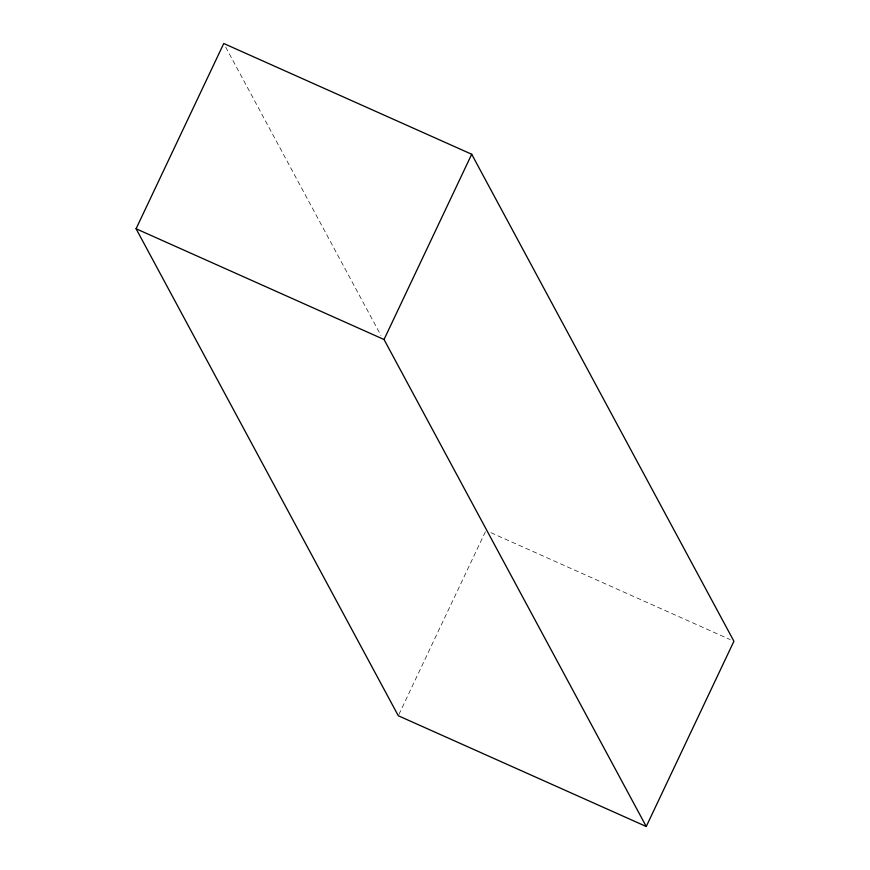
<?xml version="1.0" encoding="UTF-8"?>
<svg xmlns="http://www.w3.org/2000/svg" width="870" height="870" viewBox="0 0 870 870"><rect width="100%" height="100%" fill="white"/><g stroke="black" fill="none" stroke-linecap="round" stroke-linejoin="round"><path stroke-width="0.65" stroke-dasharray="4.35 3.26" d="M398.884 714.52L485.395 531.722M490.93 532.712L730.202 639.58M225.689 47.089L380.962 335.461"/><path stroke-width="1.3" d="M136.079 228.756L223.753 43.5L471.703 154.251L733.921 641.244L646.247 826.5L398.297 715.749L136.079 228.756L384.029 339.507L646.247 826.5M384.029 339.507L471.703 154.251"/></g></svg>
